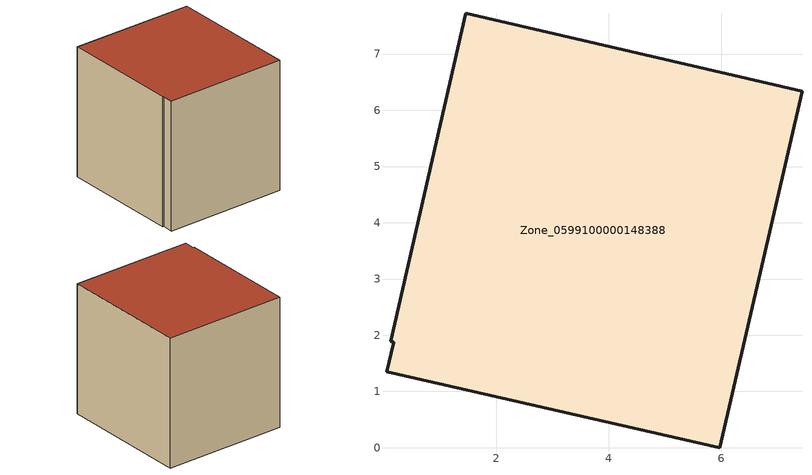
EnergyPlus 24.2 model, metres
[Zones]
Zone_0599100000148388
 floor ground (C_G): 0.04,1.35 0.18,1.88 0.12,1.89 1.46,7.72 7.43,6.34 5.97,0 z0
 wall outside (C_F): 5.97,0 7.43,6.34 1.46,7.72 0.12,1.89 0.18,1.88 0.04,1.35 5.97,0 z0:6.43
 roof outside (C_R): 0.18,1.88 0.04,1.35 5.97,0 7.43,6.34 1.46,7.72 0.12,1.89 z6.43
[BUILDING]
Pand.0599100000148388: North Axis=0; Terrain=City; Loads Convergence Tolerance Value=0.04; Temperature Convergence Tolerance Value=0.4; Solar Distribution=FullExterior; Maximum Number of Warmup Days=25; Minimum Number of Warmup Days=1
[Site:Location]
Rotterdam.The.Hague.AP_ZH_NLD Design_Conditions: Latitude=51.96; Longitude=4.45; Time Zone=1; Elevation=-4.5
[SITE:GROUNDTEMPERATURE:BUILDINGSURFACE]
18, 18, 18, 18, 18, 18, 18, 18, 18, 18, 18, 18
[MATERIAL] Thermal Absorptance=0.9; Solar Absorptance=0.7; Visible Absorptance=0.7
Name | Roughness | Thickness | Conductivity | Density | Specific Heat
G.TC.1946 | MediumSmooth | 0.15 | 1 | 540 | 1210
F.TC.1946 | Rough | 0.3 | 0.857143 | 1920 | 840
R.TC.1946 | MediumRough | 0.2 | 0.909091 | 1500 | 1000
[CONSTRUCTION]
C_G: G.TC.1946
C_F: F.TC.1946
C_R: R.TC.1946
[ZONE]
Zone_0599100000148388: Type=1; Multiplier=1; Ceiling Height=Autocalculate; Volume=Autocalculate; Floor Area=autocalculate; Part of Total Floor Area=Yes
[ZONEINFILTRATION:DESIGNFLOWRATE]
Infil_Zone_0599100000148388: Zone or ZoneList or Space or SpaceList=Zone_0599100000148388; Schedule=AlwaysOn; Design Flow Rate Calculation Method=Flow/Area; Flow Rate per Floor Area=0.003; Constant Term Coefficient=1; Temperature Term Coefficient=0; Velocity Term Coefficient=0; Velocity Squared Term Coefficient=0
[HVACTEMPLATE:ZONE:IDEALLOADSAIRSYSTEM]
Zone_0599100000148388: Maximum Heating Supply Air Temperature=50; Minimum Cooling Supply Air Temperature=13; Maximum Heating Supply Air Humidity Ratio=0.0156; Minimum Cooling Supply Air Humidity Ratio=0.0077; Heating Limit=NoLimit; Cooling Limit=NoLimit; Dehumidification Control Type=ConstantSensibleHeatRatio; Cooling Sensible Heat Ratio=0.7; Dehumidification Setpoint=60; Humidification Control Type=None; Humidification Setpoint=30; Outdoor Air Method=None; Outdoor Air Flow Rate per Person=0.00944; Outdoor Air Flow Rate per Zone Floor Area=0; Outdoor Air Flow Rate per Zone=0; Demand Controlled Ventilation Type=None; Outdoor Air Economizer Type=NoEconomizer; Heat Recovery Type=None; Sensible Heat Recovery Effectiveness=0.7; Latent Heat Recovery Effectiveness=0.65
[ZONECONTROL:THERMOSTAT]
ThermostatControl_Zone_0599100000148388: Zone or ZoneList=Zone_0599100000148388; Control Type Schedule=DualSetpointControlType; Control 1=Thermostat_Zone_0599100000148388; Temperature Difference Between Cutout And Setpoint=0
[THERMOSTATSETPOINT:DUALSETPOINT]
Thermostat_Zone_0599100000148388: Heating Setpoint Temperature Schedule=HeatingSetpoint_Zone_0599100000148388; Cooling Setpoint Temperature Schedule=CoolingSetpoint_Zone_0599100000148388
[SCHEDULE:COMPACT]
HeatingSetpoint_Zone_0599100000148388: Through: 12/31, For: AllDays, Until: 24:00, 21
CoolingSetpoint_Zone_0599100000148388: Through: 12/31, For: AllDays, Until: 24:00, 24
DualSetpointControlType: Through: 12/31, For: AllDays, Until: 24:00, 4
AlwaysOn: Through: 12/31, For: AllDays, Until: 24:00, 1
